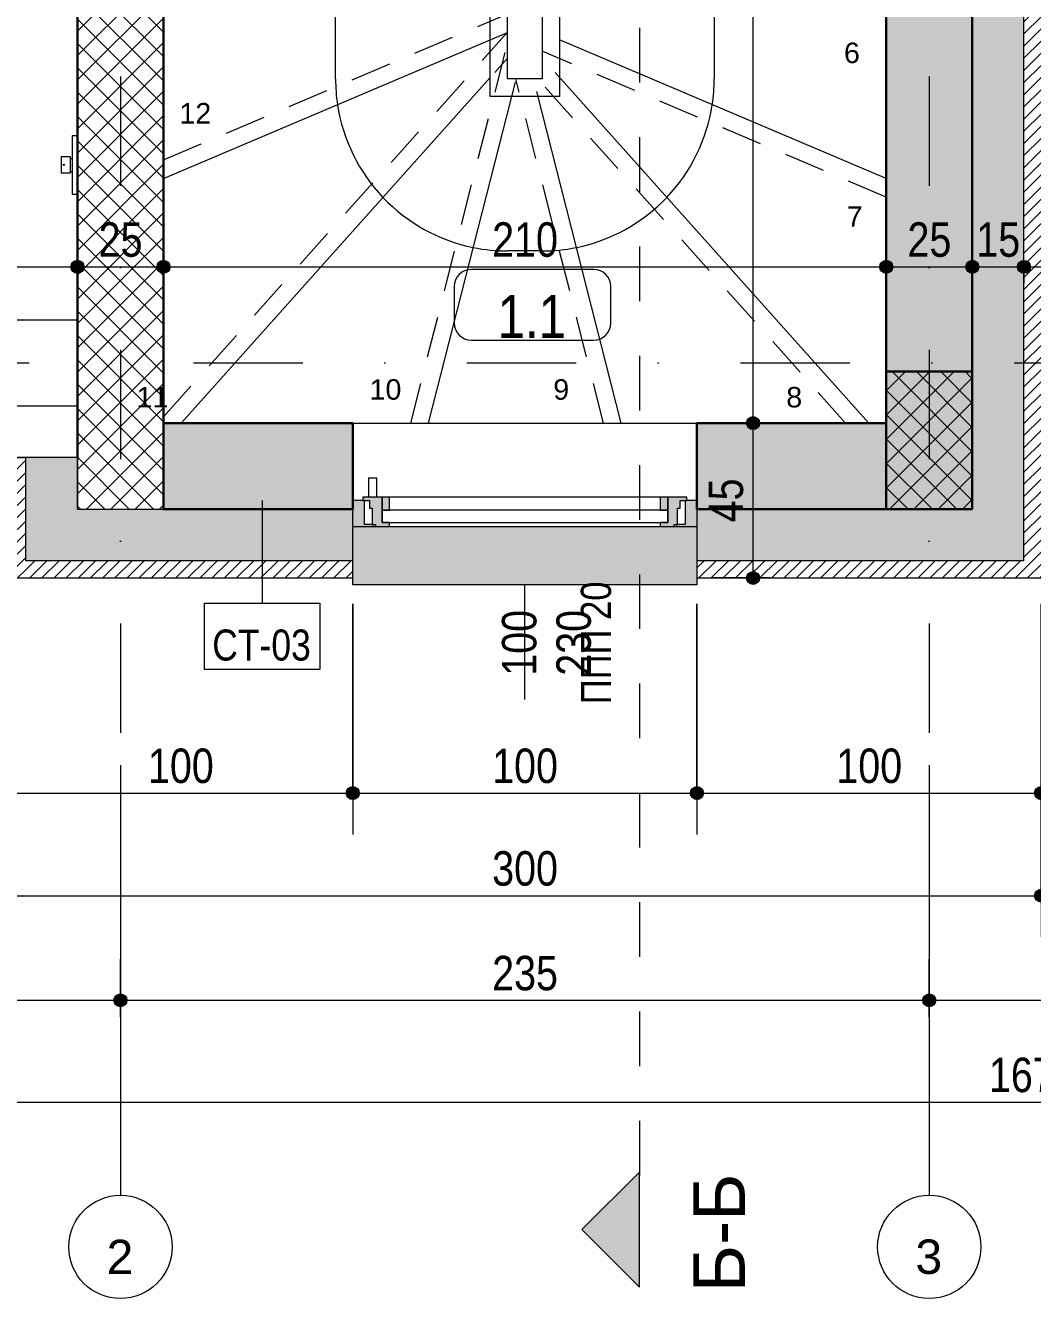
# Model space of a CAD drawing. Header units: centimetres. Extents: x -78 to 2009, y -1466 to 320.
# Drawn here: x 669 to 961.6, y -1465.9 to -1096.1 of the extents above; entities that cross this region are included whole.
import ezdxf

# ---------------------------------------------------------------- set-up
doc = ezdxf.new("R2010")
doc.units = ezdxf.units.CM
for name, pattern in [('Dash', [31.75, 15.875, -15.875]), ('Dash dot', [79.375, 31.75, -23.8125, 0, -23.8125]), ('Overhead', [19.84375, 11.90625, -7.9375])]:
    doc.linetypes.add(name, pattern=pattern)
for name, color, linetype, lineweight in [('A-ANNO-DIMS', 7, 'Continuous', 9), ('A-ANNO-DIMS-50', 7, 'Continuous', 9), ('A-AREA-IDEN', 7, 'Continuous', 9), ('A-DETL-MBND', 7, 'Continuous', 9), ('A-FLOR', 7, 'Continuous', 9), ('A-FLOR-HRAL', 7, 'Continuous', 9), ('A-FLOR-OVHD', 7, 'Overhead', 9), ('A-GLAZ', 7, 'Continuous', 5), ('A-GLAZ-IDEN', 7, 'Continuous', 9), ('A-WALL', 7, 'Continuous', 9), ('A-WALL-FNSH', 7, 'Continuous', 9), ('A-WALL-IDEN', 7, 'Continuous', 9), ('A-WALL-PATT', 7, 'Continuous', 9), ('G-ANNO-SYMB', 7, 'Continuous', 9), ('P-SANR-FIXT', 7, 'Continuous', 9), ('S-COLS', 7, 'Continuous', 9), ('S-GRID', 7, 'Continuous', 9), ('S-GRID-IDEN', 7, 'Continuous', 9), ('S-STRS', 7, 'Continuous', 9), ('S-STRS-ANNO', 7, 'Continuous', 9)]:
    doc.layers.add(name, color=color, linetype=linetype, lineweight=lineweight)
doc.styles.add('Arial', font='arial.ttf', dxfattribs={"height": 5.953125})
doc.styles.add('Arial Narrow', font='ARIALN.TTF', dxfattribs={"height": 12.5})
doc.styles.add('Arial Narrow_1', font='ARIALN.TTF', dxfattribs={"height": 10})
doc.styles.add('Arial Narrow_2', font='ARIALN.TTF', dxfattribs={"height": 8.75})
doc.styles.add('Arial Narrow_3', font='ARIALN.TTF', dxfattribs={"height": 10})
doc.styles.add('Arial Narrow_5', font='ARIALN.TTF', dxfattribs={"height": 9})
doc.styles.add('Arial_1', font='arial.ttf', dxfattribs={"height": 10})
doc.styles.add('Arial_2', font='arial.ttf', dxfattribs={"height": 15})
doc.dimstyles.new('TEC_DIM', dxfattribs={"dimscale": 30.48, "dimtxt": 10.23431, "dimasz": 0.492126, "dimexe": 0.393701, "dimexo": 0.246063, "dimgap": 0, "dimtad": 1, "dimdec": 0, "dimzin": 0, "dimdsep": 46, "dimtxsty": 'Arial Narrow_3', "dimblk1": 'DOTSMALL', "dimblk2": 'DOTSMALL', "dimsah": 1, "dimcen": 0.09, "dimazin": 0, "dimtfac": 1, "dimtdec": 4, "dimtix": 1, "dimtmove": 0, "dimatfit": 3, "dimfxl": 0, "dimtvp": 1, "dimtolj": 1, "dimtzin": 0, "dimarcsym": 0})
pattern_1 = [(45, (0, 0), (-1.767767, 1.767767), [])]
pattern_2 = [(45, (0, 0), (-3.535534, 3.535534), []), (135, (0, 0), (-3.535534, -3.535534), [])]

# ---------------------------------------------------------------- blocks, each defined once
blk = doc.blocks.new('SINGLE - OK - 100x220-2452613-НИВО 1')
at = {"layer": 'A-GLAZ', "true_color": 0xc0c0c0}
h = blk.add_hatch(color=9, dxfattribs=at)
h.paths.add_polyline_path([(-44.1, 7.5), (-50, 7.5), (-50, 0), (-46.6, 0), (-46.6, 6.95), (-44.1, 6.95)])
h.paths.add_polyline_path([(50, 7.5), (44.1, 7.5), (44.1, 6.95), (46.6, 6.95), (46.6, 0), (50, 0), (50, 2.5)])
h = blk.add_hatch(color=9, dxfattribs=at)
h.paths.add_polyline_path([(-43.4, 7.5), (-43.4, 6.95), (-44.38, 6.95), (-44.38, 2.18), (-45.1, 2.18), (-45.1, 0), (-47.1, 0), (-47.1, -1), (-41.5, -1), (-41.5, 6.4), (-39.3, 6.4), (-39.3, 7.5)])
h.paths.add_polyline_path([(39.3, 7.5), (39.3, 6.4), (41.5, 6.4), (41.5, -1), (47.1, -1), (47.1, 0), (45.1, 0), (45.1, 2.18), (44.38, 2.18), (44.38, 6.95), (43.4, 6.95), (43.4, 7.5)])
h = blk.add_hatch(color=9, dxfattribs=at)
h.paths.add_polyline_path([(-41.5, 2.8), (-41.5, -1), (-39.3, -1), (-39.3, 2.8)])
h.paths.add_polyline_path([(39.3, 2.8), (39.3, -1), (41.5, -1), (41.5, 2.8)])
at = {"layer": 'A-GLAZ'}
for p, q in [((-44.1, 7.5), (-50, 7.5)), ((-43.4, 7.5), (-44.1, 7.5)), ((-44.1, 6.95), (-44.1, 7.5)), ((-39.3, 7.5), (-43.4, 7.5)), ((-43.4, 7.5), (-43.4, 6.95)), ((39.3, 7.5), (-39.3, 7.5)), ((-39.3, 6.4), (-39.3, 7.5)), ((43.4, 7.5), (39.3, 7.5)), ((39.3, 7.5), (39.3, 6.4)), ((43.4, 6.95), (43.4, 7.5)), ((44.1, 7.5), (43.4, 7.5)), ((50, 7.5), (44.1, 7.5)), ((44.1, 7.5), (44.1, 6.95)), ((-46.6, 0), (-46.6, 6.95)), ((-46.6, 6.95), (-44.1, 6.95)), ((-43.4, 6.95), (-44.38, 6.95)), ((-44.38, 6.95), (-44.38, 2.18)), ((41.5, 6.4), (-41.5, 6.4)), ((-41.5, 6.4), (-41.5, 2.8)), ((-41.5, -1), (-41.5, 6.4)), ((-41.5, 6.4), (-39.3, 6.4)), ((39.3, 6.4), (41.5, 6.4)), ((41.5, 2.8), (41.5, 6.4)), ((41.5, 6.4), (41.5, -1)), ((44.38, 6.95), (43.4, 6.95)), ((44.1, 6.95), (46.6, 6.95)), ((44.38, 2.18), (44.38, 6.95)), ((46.6, 6.95), (46.6, 0)), ((-50, 0), (-46.6, 0)), ((-45.1, 0), (-47.1, 0)), ((-47.1, 0), (-47.1, -1)), ((-44.38, 2.18), (-45.1, 2.18)), ((-45.1, 2.18), (-45.1, 0)), ((-41.5, 2.8), (41.5, 2.8)), ((-39.3, 2.8), (-41.5, 2.8)), ((-41.5, 2.8), (-41.5, -1)), ((-39.3, -1), (-39.3, 2.8)), ((39.3, 2.8), (39.3, -1)), ((41.5, 2.8), (39.3, 2.8)), ((41.5, -1), (41.5, 2.8)), ((45.1, 2.18), (44.38, 2.18)), ((45.1, 0), (45.1, 2.18)), ((47.1, 0), (45.1, 0)), ((46.6, 0), (50, 0)), ((47.1, -1), (47.1, 0)), ((-47.1, -1), (-41.5, -1)), ((-41.5, -1), (-39.3, -1)), ((-39.3, -1), (39.3, -1)), ((39.3, -1), (41.5, -1)), ((41.5, -1), (43.05, -1)), ((43.05, -1), (43.05, -5.35)), ((43.05, -1), (45.45, -1)), ((45.45, -5.35), (45.45, -1)), ((45.45, -1), (47.1, -1)), ((43.05, -5.35), (43.05, -6.6)), ((45.45, -6.6), (43.05, -6.6)), ((45.45, -6.6), (45.45, -5.35))]:
    blk.add_line(p, q, dxfattribs=at)
blk = doc.blocks.new('Railing - Railing-2455743-НИВО 1')
at = {"layer": 'A-FLOR-HRAL'}
for p, q in [((804.06, -939.1), (809.14, -939.1)), ((804.06, -1109.74), (804.06, -939.1)), ((809.14, -1109.74), (809.14, -939.1)), ((819.14, -939.1), (819.14, -1109.74)), ((824.22, -939.1), (824.22, -1109.74)), ((804.06, -1116.67), (804.06, -1109.74)), ((809.14, -1111.59), (809.14, -1109.74)), ((819.14, -1111.59), (809.14, -1111.59)), ((819.14, -1109.74), (819.14, -1111.59)), ((824.22, -1109.74), (824.22, -1116.67)), ((807.53, -1116.67), (804.06, -1116.67)), ((820.76, -1116.67), (807.53, -1116.67)), ((824.22, -1116.67), (820.76, -1116.67))]:
    blk.add_line(p, q, dxfattribs=at)
blk = doc.blocks.new('TEC - ДУШ КАБИНА - ДУШ 107x90 пита-2380437-НИВО 1')
at = {"layer": 'A-DETL-MBND'}
for p, q in [((107, -45), (107, 45)), ((0, -45), (107, -45))]:
    blk.add_line(p, q, dxfattribs=at)
at = {"layer": 'P-SANR-FIXT'}
for p, q in [((20, 45), (0, 45)), ((20, 45), (0, 45)), ((23.87, 11.5), (23.87, -13.5)), ((48.87, 11.5), (23.87, 11.5)), ((48.87, -13.5), (48.87, 11.5)), ((1.5, 8.5), (0, 8.5)), ((1.5, -8.5), (1.5, 8.5)), ((2.05, 1.9), (1.5, 1.9)), ((2.05, 2.31), (2.05, -2.31)), ((4.76, 2.31), (2.05, 2.31)), ((4.76, -2.31), (4.76, 2.31)), ((2.05, -1.9), (1.5, -1.9)), ((2.05, -2.31), (4.76, -2.31)), ((0, -8.5), (1.5, -8.5)), ((23.87, -13.5), (48.87, -13.5))]:
    blk.add_line(p, q, dxfattribs=at)
for centre, radius in [((28.7, 11.19), 0.22), ((35.26, 11.19), 0.22), ((39.95, 11.19), 0.22), ((44.34, 11.19), 0.22), ((24.17, 9.2), 0.22), ((25.77, 10.52), 0.22), ((26.93, 8.93), 0.22), ((28.03, 9.59), 0.22), ((28.26, 7.6), 0.22), ((29.85, 7.6), 0.22), ((30.85, 9.59), 0.22), ((33.39, 10.19), 0.22), ((34.49, 8.21), 0.22), ((35.43, 9.2), 0.22), ((37.03, 10.52), 0.22), ((38.19, 8.93), 0.22), ((39.29, 9.59), 0.22), ((39.51, 7.6), 0.22), ((41.11, 7.6), 0.22), ((42.1, 9.59), 0.22), ((42.47, 10.19), 0.22), ((43.57, 8.21), 0.22), ((44.51, 9.2), 0.22), ((46.11, 10.52), 0.22), ((47.26, 8.93), 0.22), ((48.37, 9.59), 0.22), ((48.59, 7.6), 0.22), ((24.23, 6.5), 0.22), ((24.62, 4.02), 0.22), ((27.04, 6.94), 0.22), ((29.96, 5.84), 0.22), ((31.12, 6.12), 0.22), ((32.89, 5.29), 0.22), ((33, 4.52), 0.22), ((34.33, 6.39), 0.22), ((34.93, 5.07), 0.22), ((35.48, 6.5), 0.22), ((35.87, 4.02), 0.22), ((38.3, 6.94), 0.22), ((41.22, 5.84), 0.22), ((42.08, 4.52), 0.22), ((42.38, 6.12), 0.22), ((43.4, 6.39), 0.22), ((44.01, 5.07), 0.22), ((44.14, 5.29), 0.22), ((44.56, 6.5), 0.22), ((44.95, 4.02), 0.22), ((47.37, 6.94), 0.22), ((53.5, -0.5), 4.5), ((3.95, 0), 0.19), ((24.56, 2.59), 0.22), ((24.56, 0.93), 0.22), ((26.16, 2.59), 0.22), ((27.76, 1.16), 0.22), ((27.98, 2.53), 0.22), ((29.52, 0.77), 0.22), ((30.13, 3.41), 0.22), ((30.85, 2.04), 0.22), ((31.84, 3.47), 0.22), ((31.84, 0.38), 0.22), ((32.84, 1.21), 0.22), ((33.28, 0.05), 0.22), ((35.04, 3.41), 0.22), ((35.81, 2.59), 0.22), ((35.81, 0.93), 0.22), ((37.41, 2.59), 0.22), ((39.01, 1.16), 0.22), ((39.23, 2.53), 0.22), ((40.78, 0.77), 0.22), ((41.38, 3.41), 0.22), ((41.92, 1.21), 0.22), ((42.1, 2.04), 0.22), ((42.36, 0.05), 0.22), ((43.09, 3.47), 0.22), ((43.09, 0.38), 0.22), ((44.12, 3.41), 0.22), ((44.89, 2.59), 0.22), ((44.89, 0.93), 0.22), ((46.49, 2.59), 0.22), ((48.09, 1.16), 0.22), ((48.31, 2.53), 0.22), ((24.01, -0.35), 0.22), ((24.17, -2.33), 0.22), ((25.11, -0.39), 0.22), ((25.77, -1.01), 0.22), ((26.93, -2.61), 0.22), ((27.76, -1.49), 0.22), ((28.03, -1.94), 0.22), ((28.7, -0.35), 0.22), ((29.14, -1.49), 0.22), ((30.35, -1.49), 0.22), ((30.85, -1.95), 0.22), ((32.39, -1.49), 0.22), ((33.39, -1.34), 0.22), ((34.49, -3.32), 0.22), ((35.26, -0.35), 0.22), ((35.43, -2.33), 0.22), ((36.37, -0.39), 0.22), ((37.03, -1.01), 0.22), ((38.19, -2.61), 0.22), ((39.01, -1.49), 0.22), ((39.29, -1.94), 0.22), ((39.95, -0.35), 0.22), ((40.39, -1.49), 0.22), ((41.6, -1.49), 0.22), ((42.1, -1.95), 0.22), ((42.47, -1.34), 0.22), ((43.57, -3.32), 0.22), ((43.65, -1.49), 0.22), ((44.34, -0.35), 0.22), ((44.51, -2.33), 0.22), ((45.44, -0.39), 0.22), ((46.11, -1.01), 0.22), ((47.26, -2.61), 0.22), ((48.09, -1.49), 0.22), ((48.37, -1.94), 0.22), ((24.23, -5.03), 0.22), ((24.62, -7.51), 0.22), ((27.04, -4.59), 0.22), ((28.26, -3.93), 0.22), ((29.85, -3.93), 0.22), ((29.96, -5.69), 0.22), ((31.12, -5.42), 0.22), ((32.89, -6.24), 0.22), ((33, -7.01), 0.22), ((34.33, -5.14), 0.22), ((34.93, -6.46), 0.22), ((35.48, -5.03), 0.22), ((35.87, -7.51), 0.22), ((38.3, -4.59), 0.22), ((39.51, -3.93), 0.22), ((41.11, -3.93), 0.22), ((41.22, -5.69), 0.22), ((42.08, -7.01), 0.22), ((42.38, -5.42), 0.22), ((43.4, -5.14), 0.22), ((44.01, -6.46), 0.22), ((44.14, -6.24), 0.22), ((44.56, -5.03), 0.22), ((44.95, -7.51), 0.22), ((47.37, -4.59), 0.22), ((48.59, -3.93), 0.22), ((24.56, -8.94), 0.22), ((24.56, -10.6), 0.22), ((26.16, -8.94), 0.22), ((27.76, -10.38), 0.22), ((27.98, -9), 0.22), ((29.52, -10.76), 0.22), ((30.13, -8.12), 0.22), ((30.85, -9.5), 0.22), ((31.84, -8.06), 0.22), ((31.84, -11.15), 0.22), ((32.84, -10.32), 0.22), ((35.04, -8.12), 0.22), ((35.81, -8.94), 0.22), ((35.81, -10.6), 0.22), ((37.41, -8.94), 0.22), ((39.01, -10.38), 0.22), ((39.23, -9), 0.22), ((40.78, -10.76), 0.22), ((41.38, -8.12), 0.22), ((41.92, -10.32), 0.22), ((42.1, -9.5), 0.22), ((43.09, -8.06), 0.22), ((43.09, -11.15), 0.22), ((44.12, -8.12), 0.22), ((44.89, -8.94), 0.22), ((44.89, -10.6), 0.22), ((46.49, -8.94), 0.22), ((48.09, -10.38), 0.22), ((48.31, -9), 0.22), ((25.11, -11.92), 0.22), ((27.76, -13.02), 0.22), ((29.14, -13.02), 0.22), ((30.35, -13.02), 0.22), ((32.39, -13.02), 0.22), ((33.28, -11.48), 0.22), ((36.37, -11.92), 0.22), ((39.01, -13.02), 0.22), ((40.39, -13.02), 0.22), ((41.6, -13.02), 0.22), ((42.36, -11.48), 0.22), ((43.65, -13.02), 0.22), ((45.44, -11.92), 0.22), ((48.09, -13.02), 0.22)]:
    blk.add_circle(centre, radius, dxfattribs=at)
for centre, start, end in [((24.01, 11.19), 229.8884, 130.1116), ((49.03, 11.19), 137.3417, 222.6583), ((23.68, 5.07), 329.3889, 30.6111), ((23.79, 3.41), 290.8766, 69.1234), ((49.03, -0.35), 137.3417, 222.6583), ((23.68, -6.46), 329.3889, 30.6111), ((23.79, -8.12), 290.8766, 69.1234)]:
    blk.add_arc(centre, 0.22, start, end, dxfattribs=at)
blk = doc.blocks.new('Grid - TEC_GRID_CIRCLE-145857-НИВО 1')
at = {"layer": 'S-GRID-IDEN'}
blk.add_circle((0, 0), 0.3, dxfattribs=at)
blk = doc.blocks.new('TEC_ROOM_TAG - TEC_ROOM_TAG-32046-НИВО 1')
at = {"layer": 'A-AREA-IDEN'}
for p, q in [((0.3718, 0.1968), (-0.3391, 0.1968)), ((-0.4391, 0.0968), (-0.4391, -0.1143)), ((0.4718, -0.1143), (0.4718, 0.0968)), ((-0.3391, -0.2143), (0.3718, -0.2143))]:
    blk.add_line(p, q, dxfattribs=at)
for centre, start, end in [((-0.3391, 0.0968), 90, 180), ((0.3718, 0.0968), 360, 90), ((-0.3391, -0.1143), 180, 270), ((0.3718, -0.1143), 270, 360)]:
    blk.add_arc(centre, 0.1, start, end, dxfattribs=at)
blk = doc.blocks.new('Section - TEC_SECTION-13048-НИВО 1')
at = {"layer": 'G-ANNO-SYMB'}
blk.add_hatch(color=256, dxfattribs=at).paths.add_polyline_path([(0, 0.334), (0.334, 0), (-0.334, 0)])
for p, q in [((0, 0.334), (-0.334, 0)), ((0.334, 0), (0, 0.334)), ((-0.334, 0), (0.334, 0))]:
    blk.add_line(p, q, dxfattribs=at)
blk = doc.blocks.new('TEC_WINDOW_TAG - TEC_WINDOW_TAG-140038-НИВО 1')
at = {"layer": 'A-GLAZ-IDEN'}
blk.add_line((0, -0.3346), (0, 0.3346), dxfattribs=at)
blk = doc.blocks.new('DIMBLOCK47-НИВО 1')
at = {"layer": 'A-ANNO-DIMS-50', "transparency": 16777216}
h = blk.add_hatch(color=256, dxfattribs=at)
edge = h.paths.add_edge_path()
edge.add_arc((236.64, -1379.28), 1.88, 0, 360)
h = blk.add_hatch(color=256, dxfattribs=at)
edge = h.paths.add_edge_path()
edge.add_arc((696.64, -1379.28), 1.88, 0, 360)
for p, q in [((236.64, -1384.13), (236.64, -1367.28)), ((696.64, -1384.13), (696.64, -1367.28)), ((236.64, -1379.28), (696.64, -1379.28)), ((236.64, -1379.28), (236.64, -1384.13)), ((696.64, -1379.28), (696.64, -1384.13))]:
    blk.add_line(p, q, dxfattribs=at)
for centre in [(236.64, -1379.28), (696.64, -1379.28)]:
    blk.add_circle(centre, 1.88, dxfattribs=at)
at = {"layer": 'A-ANNO-DIMS-50', "color": 0, "transparency": 16777216, "insert": (457.14, -1366.36), "char_height": 10, "width": 22.8079, "attachment_point": 1, "line_spacing_factor": 0.974696, "style": 'Arial Narrow_3'}
blk.add_mtext('460', dxfattribs=at)
blk = doc.blocks.new('_DotSmall')
at = {"color": 0, "linetype": 'ByBlock', "const_width": 0.5}
blk.add_lwpolyline([(-0.0625, 0, 1), (0.0625, 0, 1)], format="xyb", close=True, dxfattribs=at)
blk = doc.blocks.new('DIMBLOCK48-НИВО 1')
at = {"layer": 'A-ANNO-DIMS-50', "transparency": 16777216}
h = blk.add_hatch(color=256, dxfattribs=at)
edge = h.paths.add_edge_path()
edge.add_arc((696.64, -1379.28), 1.88, 0, 360)
h = blk.add_hatch(color=256, dxfattribs=at)
edge = h.paths.add_edge_path()
edge.add_arc((931.64, -1379.28), 1.88, 0, 360)
for p, q in [((696.64, -1384.13), (696.64, -1367.28)), ((931.64, -1384.13), (931.64, -1367.28)), ((696.64, -1379.28), (931.64, -1379.28)), ((696.64, -1379.28), (696.64, -1384.13)), ((931.64, -1379.28), (931.64, -1384.13))]:
    blk.add_line(p, q, dxfattribs=at)
for centre in [(696.64, -1379.28), (931.64, -1379.28)]:
    blk.add_circle(centre, 1.88, dxfattribs=at)
at = {"layer": 'A-ANNO-DIMS-50', "color": 0, "transparency": 16777216, "insert": (804.64, -1366.36), "char_height": 10, "width": 22.8079, "attachment_point": 1, "line_spacing_factor": 0.974696, "style": 'Arial Narrow_3'}
blk.add_mtext('235', dxfattribs=at)
blk = doc.blocks.new('DIMBLOCK49-НИВО 1')
at = {"layer": 'A-ANNO-DIMS-50', "transparency": 16777216}
h = blk.add_hatch(color=256, dxfattribs=at)
edge = h.paths.add_edge_path()
edge.add_arc((931.64, -1379.28), 1.88, 0, 360)
h = blk.add_hatch(color=256, dxfattribs=at)
edge = h.paths.add_edge_path()
edge.add_arc((1351.64, -1379.28), 1.88, 0, 360)
for p, q in [((931.64, -1384.13), (931.64, -1367.28)), ((1351.64, -1384.13), (1351.64, -1367.28)), ((931.64, -1379.28), (1351.64, -1379.28)), ((931.64, -1379.28), (931.64, -1384.13)), ((1351.64, -1379.28), (1351.64, -1384.13))]:
    blk.add_line(p, q, dxfattribs=at)
for centre in [(931.64, -1379.28), (1351.64, -1379.28)]:
    blk.add_circle(centre, 1.88, dxfattribs=at)
at = {"layer": 'A-ANNO-DIMS-50', "color": 0, "transparency": 16777216, "insert": (1132.14, -1366.36), "char_height": 10, "width": 22.8079, "attachment_point": 1, "line_spacing_factor": 0.974696, "style": 'Arial Narrow_3'}
blk.add_mtext('420', dxfattribs=at)
blk = doc.blocks.new('DIMBLOCK52-НИВО 1')
at = {"layer": 'A-ANNO-DIMS-50', "transparency": 16777216}
h = blk.add_hatch(color=256, dxfattribs=at)
edge = h.paths.add_edge_path()
edge.add_arc((124.14, -1408.87), 1.88, 0, 360)
h = blk.add_hatch(color=256, dxfattribs=at)
edge = h.paths.add_edge_path()
edge.add_arc((1799.14, -1408.87), 1.88, 0, 360)
for p, q in [((1799.14, -821.59), (1799.14, -1420.87)), ((1799.14, -1408.87), (1799.14, -821.59)), ((124.14, -954.09), (124.14, -1420.87)), ((124.14, -1408.87), (124.14, -954.09)), ((124.14, -1408.87), (1799.14, -1408.87))]:
    blk.add_line(p, q, dxfattribs=at)
for centre in [(124.14, -1408.87), (1799.14, -1408.87)]:
    blk.add_circle(centre, 1.88, dxfattribs=at)
at = {"layer": 'A-ANNO-DIMS-50', "color": 0, "transparency": 16777216, "insert": (948.97, -1395.94), "char_height": 10, "width": 30.4105, "attachment_point": 1, "line_spacing_factor": 0.974696, "style": 'Arial Narrow_3'}
blk.add_mtext('1675', dxfattribs=at)
blk = doc.blocks.new('DIMBLOCK56-НИВО 1')
at = {"layer": 'A-ANNO-DIMS-50', "transparency": 16777216}
h = blk.add_hatch(color=256, dxfattribs=at)
edge = h.paths.add_edge_path()
edge.add_arc((664.14, -1348.88), 1.88, 0, 360)
h = blk.add_hatch(color=256, dxfattribs=at)
edge = h.paths.add_edge_path()
edge.add_arc((964.14, -1348.88), 1.88, 0, 360)
for p, q in [((664.14, -1264.09), (664.14, -1360.88)), ((664.14, -1348.88), (664.14, -1264.09)), ((964.14, -1264.09), (964.14, -1360.88)), ((964.14, -1348.88), (964.14, -1264.09)), ((664.14, -1348.88), (964.14, -1348.88))]:
    blk.add_line(p, q, dxfattribs=at)
for centre in [(664.14, -1348.88), (964.14, -1348.88)]:
    blk.add_circle(centre, 1.88, dxfattribs=at)
at = {"layer": 'A-ANNO-DIMS-50', "color": 0, "transparency": 16777216, "insert": (804.64, -1335.96), "char_height": 10, "width": 22.8079, "attachment_point": 1, "line_spacing_factor": 0.974696, "style": 'Arial Narrow_3'}
blk.add_mtext('300', dxfattribs=at)
blk = doc.blocks.new('DIMBLOCK66-НИВО 1')
at = {"layer": 'A-ANNO-DIMS-50', "transparency": 16777216}
h = blk.add_hatch(color=256, dxfattribs=at)
edge = h.paths.add_edge_path()
edge.add_arc((664.14, -1319.07), 1.88, 0, 360)
h = blk.add_hatch(color=256, dxfattribs=at)
edge = h.paths.add_edge_path()
edge.add_arc((764.14, -1319.07), 1.88, 0, 360)
for p, q in [((664.14, -1264.09), (664.14, -1331.07)), ((664.14, -1319.07), (664.14, -1264.09)), ((764.14, -1264.09), (764.14, -1331.07)), ((764.14, -1319.07), (764.14, -1264.09)), ((664.14, -1319.07), (764.14, -1319.07))]:
    blk.add_line(p, q, dxfattribs=at)
for centre in [(664.14, -1319.07), (764.14, -1319.07)]:
    blk.add_circle(centre, 1.88, dxfattribs=at)
at = {"layer": 'A-ANNO-DIMS-50', "color": 0, "transparency": 16777216, "insert": (704.64, -1306.15), "char_height": 10, "width": 22.8079, "attachment_point": 1, "line_spacing_factor": 0.974696, "style": 'Arial Narrow_3'}
blk.add_mtext('100', dxfattribs=at)
blk = doc.blocks.new('DIMBLOCK67-НИВО 1')
at = {"layer": 'A-ANNO-DIMS-50', "transparency": 16777216}
h = blk.add_hatch(color=256, dxfattribs=at)
edge = h.paths.add_edge_path()
edge.add_arc((764.14, -1319.07), 1.88, 0, 360)
h = blk.add_hatch(color=256, dxfattribs=at)
edge = h.paths.add_edge_path()
edge.add_arc((864.14, -1319.07), 1.88, 0, 360)
for p, q in [((764.14, -1264.09), (764.14, -1331.07)), ((764.14, -1319.07), (764.14, -1264.09)), ((864.14, -1264.09), (864.14, -1331.07)), ((864.14, -1319.07), (864.14, -1264.09)), ((764.14, -1319.07), (864.14, -1319.07))]:
    blk.add_line(p, q, dxfattribs=at)
for centre in [(764.14, -1319.07), (864.14, -1319.07)]:
    blk.add_circle(centre, 1.88, dxfattribs=at)
at = {"layer": 'A-ANNO-DIMS-50', "color": 0, "transparency": 16777216, "insert": (804.64, -1306.15), "char_height": 10, "width": 22.8079, "attachment_point": 1, "line_spacing_factor": 0.974696, "style": 'Arial Narrow_3'}
blk.add_mtext('100', dxfattribs=at)
blk = doc.blocks.new('DIMBLOCK68-НИВО 1')
at = {"layer": 'A-ANNO-DIMS-50', "transparency": 16777216}
h = blk.add_hatch(color=256, dxfattribs=at)
edge = h.paths.add_edge_path()
edge.add_arc((864.14, -1319.07), 1.88, 0, 360)
h = blk.add_hatch(color=256, dxfattribs=at)
edge = h.paths.add_edge_path()
edge.add_arc((964.14, -1319.07), 1.88, 0, 360)
for p, q in [((864.14, -1264.09), (864.14, -1331.07)), ((864.14, -1319.07), (864.14, -1264.09)), ((964.14, -1264.09), (964.14, -1331.07)), ((964.14, -1319.07), (964.14, -1264.09)), ((864.14, -1319.07), (964.14, -1319.07))]:
    blk.add_line(p, q, dxfattribs=at)
for centre in [(864.14, -1319.07), (964.14, -1319.07)]:
    blk.add_circle(centre, 1.88, dxfattribs=at)
at = {"layer": 'A-ANNO-DIMS-50', "color": 0, "transparency": 16777216, "insert": (904.64, -1306.15), "char_height": 10, "width": 22.8079, "attachment_point": 1, "line_spacing_factor": 0.974696, "style": 'Arial Narrow_3'}
blk.add_mtext('100', dxfattribs=at)
blk = doc.blocks.new('DIMBLOCK178-НИВО 1')
at = {"layer": 'A-ANNO-DIMS-50', "transparency": 16777216}
h = blk.add_hatch(color=256, dxfattribs=at)
edge = h.paths.add_edge_path()
edge.add_arc((880.45, -1211.59), 1.88, 0, 360)
h = blk.add_hatch(color=256, dxfattribs=at)
edge = h.paths.add_edge_path()
edge.add_arc((880.45, -1256.59), 1.88, 0, 360)
for p, q in [((885.3, -1211.59), (868.45, -1211.59)), ((880.45, -1256.59), (880.45, -1211.59)), ((880.45, -1211.59), (885.3, -1211.59)), ((885.3, -1256.59), (868.45, -1256.59)), ((880.45, -1256.59), (885.3, -1256.59))]:
    blk.add_line(p, q, dxfattribs=at)
for centre in [(880.45, -1211.59), (880.45, -1256.59)]:
    blk.add_circle(centre, 1.88, dxfattribs=at)
at = {"layer": 'A-ANNO-DIMS-50', "color": 0, "transparency": 16777216, "insert": (867.53, -1240.42), "char_height": 10, "width": 15.2053, "attachment_point": 1, "rotation": 90, "line_spacing_factor": 0.974696, "style": 'Arial Narrow_3'}
blk.add_mtext('45', dxfattribs=at)
blk = doc.blocks.new('DIMBLOCK179-НИВО 1')
at = {"layer": 'A-ANNO-DIMS-50', "transparency": 16777216}
h = blk.add_hatch(color=256, dxfattribs=at)
edge = h.paths.add_edge_path()
edge.add_arc((880.45, -939.1), 1.88, 0, 360)
h = blk.add_hatch(color=256, dxfattribs=at)
edge = h.paths.add_edge_path()
edge.add_arc((880.45, -1211.59), 1.88, 0, 360)
for p, q in [((885.3, -939.1), (868.45, -939.1)), ((880.45, -1211.59), (880.45, -939.1)), ((880.45, -939.1), (885.3, -939.1)), ((885.3, -1211.59), (868.45, -1211.59)), ((880.45, -1211.59), (885.3, -1211.59))]:
    blk.add_line(p, q, dxfattribs=at)
for centre in [(880.45, -939.1), (880.45, -1211.59)]:
    blk.add_circle(centre, 1.88, dxfattribs=at)
at = {"layer": 'A-ANNO-DIMS-50', "color": 0, "transparency": 16777216, "insert": (867.53, -1084.85), "char_height": 10, "width": 22.8079, "attachment_point": 1, "rotation": 90, "line_spacing_factor": 0.974696, "style": 'Arial Narrow_3'}
blk.add_mtext('272', dxfattribs=at)
blk = doc.blocks.new('DIMBLOCK186-НИВО 1')
at = {"layer": 'A-ANNO-DIMS-50', "transparency": 16777216}
h = blk.add_hatch(color=256, dxfattribs=at)
edge = h.paths.add_edge_path()
edge.add_arc((664.09, -1221.59), 1.88, 0, 360)
h = blk.add_hatch(color=256, dxfattribs=at)
edge = h.paths.add_edge_path()
edge.add_arc((664.09, -1256.59), 1.88, 0, 360)
for p, q in [((668.93, -1221.59), (652.09, -1221.59)), ((664.09, -1256.59), (664.09, -1221.59)), ((664.09, -1221.59), (668.93, -1221.59)), ((656.64, -1256.59), (676.09, -1256.59)), ((664.09, -1256.59), (656.64, -1256.59))]:
    blk.add_line(p, q, dxfattribs=at)
for centre in [(664.09, -1221.59), (664.09, -1256.59)]:
    blk.add_circle(centre, 1.88, dxfattribs=at)
at = {"layer": 'A-ANNO-DIMS-50', "color": 0, "transparency": 16777216, "insert": (651.16, -1245.42), "char_height": 10, "width": 15.2053, "attachment_point": 1, "rotation": 90, "line_spacing_factor": 0.974696, "style": 'Arial Narrow_3'}
blk.add_mtext('35', dxfattribs=at)
blk = doc.blocks.new('DIMBLOCK205-НИВО 1')
at = {"layer": 'A-ANNO-DIMS-50', "transparency": 16777216}
h = blk.add_hatch(color=256, dxfattribs=at)
edge = h.paths.add_edge_path()
edge.add_arc((577.14, -1166.19), 1.88, 0, 360)
h = blk.add_hatch(color=256, dxfattribs=at)
edge = h.paths.add_edge_path()
edge.add_arc((684.14, -1166.19), 1.88, 0, 360)
for p, q in [((577.14, -1171.03), (577.14, -1154.19)), ((684.14, -1171.03), (684.14, -1154.19)), ((577.14, -1166.19), (684.14, -1166.19)), ((577.14, -1166.19), (577.14, -1171.03)), ((684.14, -1166.19), (684.14, -1171.03))]:
    blk.add_line(p, q, dxfattribs=at)
for centre in [(577.14, -1166.19), (684.14, -1166.19)]:
    blk.add_circle(centre, 1.88, dxfattribs=at)
at = {"layer": 'A-ANNO-DIMS-50', "color": 0, "transparency": 16777216, "insert": (621.14, -1153.26), "char_height": 10, "width": 22.8079, "attachment_point": 1, "line_spacing_factor": 0.974696, "style": 'Arial Narrow_3'}
blk.add_mtext('107', dxfattribs=at)
blk = doc.blocks.new('DIMBLOCK206-НИВО 1')
at = {"layer": 'A-ANNO-DIMS-50', "transparency": 16777216}
h = blk.add_hatch(color=256, dxfattribs=at)
edge = h.paths.add_edge_path()
edge.add_arc((684.14, -1166.19), 1.88, 0, 360)
h = blk.add_hatch(color=256, dxfattribs=at)
edge = h.paths.add_edge_path()
edge.add_arc((709.14, -1166.19), 1.88, 0, 360)
for p, q in [((684.14, -1171.03), (684.14, -1154.19)), ((709.14, -1171.03), (709.14, -1154.19)), ((684.14, -1166.19), (709.14, -1166.19)), ((684.14, -1166.19), (684.14, -1171.03)), ((709.14, -1166.19), (709.14, -1171.03))]:
    blk.add_line(p, q, dxfattribs=at)
for centre in [(684.14, -1166.19), (709.14, -1166.19)]:
    blk.add_circle(centre, 1.88, dxfattribs=at)
at = {"layer": 'A-ANNO-DIMS-50', "color": 0, "transparency": 16777216, "insert": (690.31, -1153.26), "char_height": 10, "width": 15.2053, "attachment_point": 1, "line_spacing_factor": 0.974696, "style": 'Arial Narrow_3'}
blk.add_mtext('25', dxfattribs=at)
blk = doc.blocks.new('DIMBLOCK207-НИВО 1')
at = {"layer": 'A-ANNO-DIMS-50', "transparency": 16777216}
h = blk.add_hatch(color=256, dxfattribs=at)
edge = h.paths.add_edge_path()
edge.add_arc((709.14, -1166.19), 1.88, 0, 360)
h = blk.add_hatch(color=256, dxfattribs=at)
edge = h.paths.add_edge_path()
edge.add_arc((919.14, -1166.19), 1.88, 0, 360)
for p, q in [((709.14, -1171.03), (709.14, -1154.19)), ((919.14, -1171.03), (919.14, -1154.19)), ((709.14, -1166.19), (919.14, -1166.19)), ((709.14, -1166.19), (709.14, -1171.03)), ((919.14, -1166.19), (919.14, -1171.03))]:
    blk.add_line(p, q, dxfattribs=at)
for centre in [(709.14, -1166.19), (919.14, -1166.19)]:
    blk.add_circle(centre, 1.88, dxfattribs=at)
at = {"layer": 'A-ANNO-DIMS-50', "color": 0, "transparency": 16777216, "insert": (804.64, -1153.26), "char_height": 10, "width": 22.8079, "attachment_point": 1, "line_spacing_factor": 0.974696, "style": 'Arial Narrow_3'}
blk.add_mtext('210', dxfattribs=at)
blk = doc.blocks.new('DIMBLOCK208-НИВО 1')
at = {"layer": 'A-ANNO-DIMS-50', "transparency": 16777216}
h = blk.add_hatch(color=256, dxfattribs=at)
edge = h.paths.add_edge_path()
edge.add_arc((919.14, -1166.19), 1.88, 0, 360)
h = blk.add_hatch(color=256, dxfattribs=at)
edge = h.paths.add_edge_path()
edge.add_arc((944.14, -1166.19), 1.88, 0, 360)
for p, q in [((919.14, -1171.03), (919.14, -1154.19)), ((944.14, -1171.03), (944.14, -1154.19)), ((919.14, -1166.19), (944.14, -1166.19)), ((919.14, -1166.19), (919.14, -1171.03)), ((944.14, -1166.19), (944.14, -1171.03))]:
    blk.add_line(p, q, dxfattribs=at)
for centre in [(919.14, -1166.19), (944.14, -1166.19)]:
    blk.add_circle(centre, 1.88, dxfattribs=at)
at = {"layer": 'A-ANNO-DIMS-50', "color": 0, "transparency": 16777216, "insert": (925.31, -1153.26), "char_height": 10, "width": 15.2053, "attachment_point": 1, "line_spacing_factor": 0.974696, "style": 'Arial Narrow_3'}
blk.add_mtext('25', dxfattribs=at)
blk = doc.blocks.new('DIMBLOCK209-НИВО 1')
at = {"layer": 'A-ANNO-DIMS-50', "transparency": 16777216}
h = blk.add_hatch(color=256, dxfattribs=at)
edge = h.paths.add_edge_path()
edge.add_arc((944.14, -1166.19), 1.88, 0, 360)
h = blk.add_hatch(color=256, dxfattribs=at)
edge = h.paths.add_edge_path()
edge.add_arc((959.14, -1166.19), 1.88, 0, 360)
for p, q in [((944.14, -1171.03), (944.14, -1154.19)), ((959.14, -1171.03), (959.14, -1154.19)), ((944.14, -1166.19), (959.14, -1166.19)), ((944.14, -1166.19), (944.14, -1171.03)), ((959.14, -1166.19), (959.14, -1171.03))]:
    blk.add_line(p, q, dxfattribs=at)
for centre in [(944.14, -1166.19), (959.14, -1166.19)]:
    blk.add_circle(centre, 1.88, dxfattribs=at)
at = {"layer": 'A-ANNO-DIMS-50', "color": 0, "transparency": 16777216, "insert": (945.31, -1153.26), "char_height": 10, "width": 15.2053, "attachment_point": 1, "line_spacing_factor": 0.974696, "style": 'Arial Narrow_3'}
blk.add_mtext('15', dxfattribs=at)
blk = doc.blocks.new('DIMBLOCK210-НИВО 1')
at = {"layer": 'A-ANNO-DIMS-50', "transparency": 16777216}
h = blk.add_hatch(color=256, dxfattribs=at)
edge = h.paths.add_edge_path()
edge.add_arc((959.14, -1166.19), 1.88, 0, 360)
h = blk.add_hatch(color=256, dxfattribs=at)
edge = h.paths.add_edge_path()
edge.add_arc((1324.14, -1166.19), 1.88, 0, 360)
for p, q in [((959.14, -1171.03), (959.14, -1154.19)), ((1324.14, -1171.03), (1324.14, -1154.19)), ((959.14, -1166.19), (1324.14, -1166.19)), ((959.14, -1166.19), (959.14, -1171.03)), ((1324.14, -1166.19), (1324.14, -1171.03))]:
    blk.add_line(p, q, dxfattribs=at)
for centre in [(959.14, -1166.19), (1324.14, -1166.19)]:
    blk.add_circle(centre, 1.88, dxfattribs=at)
at = {"layer": 'A-ANNO-DIMS-50', "color": 0, "transparency": 16777216, "insert": (1132.14, -1153.26), "char_height": 10, "width": 22.8079, "attachment_point": 1, "line_spacing_factor": 0.974696, "style": 'Arial Narrow_3'}
blk.add_mtext('365', dxfattribs=at)

msp = doc.modelspace()

# ---------------------------------------------------------------- hatches: boundary and pattern name
at = {"layer": 'A-WALL-PATT', "true_color": 0x808080}
msp.add_hatch(color=8, dxfattribs=at).paths.add_polyline_path([(919.14, -1236.59), (944.14, -1236.59), (944.14, -926.59), (919.14, -926.59), (919.14, -1211.59)])
at = {"layer": 'A-WALL-PATT', "lineweight": 5, "true_color": 0xffff80}
for points in [[(944.14, -1251.59), (959.14, -1251.59), (959.14, -941.59), (944.14, -941.59), (944.14, -1236.59)], [(684.14, -1251.59), (684.14, -1221.59), (669.14, -1221.59), (669.14, -1251.59)]]:
    msp.add_hatch(color=51, dxfattribs=at).paths.add_polyline_path(points)
at = {"layer": 'A-WALL-PATT', "true_color": 0x787878}
h = msp.add_hatch(dxfattribs=at)
h.set_pattern_fill('FP1_1', color=8, style=0, pattern_type=2)
h.set_pattern_definition(pattern_1)
h.paths.add_polyline_path([(959.14, -1256.59), (964.14, -1256.59), (964.14, -941.59), (959.14, -941.59), (959.14, -1251.59)])
at = {"layer": 'A-WALL-PATT', "lineweight": 5, "true_color": 0x808080}
h = msp.add_hatch(color=8, dxfattribs=at)
h.paths.add_polyline_path([(764.14, -1236.59), (764.14, -1211.59), (709.14, -1211.59), (709.14, -1236.59), (738.66, -1236.59)])
h.paths.add_polyline_path([(895.92, -1236.59), (919.14, -1236.59), (919.14, -1211.59), (864.14, -1211.59), (864.14, -1236.59)])
at = {"layer": 'A-WALL-PATT', "true_color": 0x787878}
h = msp.add_hatch(dxfattribs=at)
h.set_pattern_fill('FP1_1', color=8, style=0, pattern_type=2)
h.set_pattern_definition(pattern_1)
h.paths.add_polyline_path([(669.14, -1256.59), (669.14, -1221.59), (664.14, -1221.59), (664.14, -1256.59)])
at = {"layer": 'A-WALL-PATT', "lineweight": 5, "true_color": 0xffff80}
h = msp.add_hatch(color=51, dxfattribs=at)
h.paths.add_polyline_path([(764.14, -1251.59), (764.14, -1236.59), (684.14, -1236.59), (684.14, -1251.59), (738.66, -1251.59)])
h.paths.add_polyline_path([(864.14, -1251.59), (944.14, -1251.59), (944.14, -1236.59), (864.14, -1236.59)])
at = {"layer": 'A-WALL-PATT', "lineweight": 5, "true_color": 0xebebeb}
msp.add_hatch(color=7, dxfattribs=at).paths.add_polyline_path([(843.5, -1258.59), (864.14, -1258.59), (864.14, -1241.59), (764.14, -1241.59), (764.14, -1258.59), (791.08, -1258.59)])
at = {"layer": 'A-WALL-PATT', "true_color": 0x787878}
h = msp.add_hatch(dxfattribs=at)
h.set_pattern_fill('FP1_1', color=8, style=0, pattern_type=2)
h.set_pattern_definition(pattern_1)
h.paths.add_polyline_path([(669.14, -1256.59), (764.14, -1256.59), (764.14, -1251.59), (669.14, -1251.59)])
h.paths.add_polyline_path([(959.14, -1256.59), (959.14, -1251.59), (864.14, -1251.59), (864.14, -1256.59), (948.34, -1256.59)])
at = {"layer": 'S-COLS'}
h = msp.add_hatch(dxfattribs=at)
h.set_pattern_fill('FP1_11', color=256, style=0, pattern_type=2)
h.set_pattern_definition(pattern_2)
h.paths.add_polyline_path([(684.14, -1236.59), (709.14, -1236.59), (709.14, -901.59), (684.14, -901.59), (684.14, -1221.59)])
h = msp.add_hatch(dxfattribs=at)
h.set_pattern_fill('FP1_11', color=256, style=0, pattern_type=2)
h.set_pattern_definition(pattern_2)
h.paths.add_polyline_path([(919.14, -1236.59), (944.14, -1236.59), (944.14, -1196.59), (919.14, -1196.59)])

# ---------------------------------------------------------------- linework, layer by layer
at = {"layer": 'A-FLOR'}
msp.add_line((664.14, -1206.59), (684.14, -1206.59), dxfattribs=at)
at = {"layer": 'A-FLOR-OVHD'}
for p, q in [((709.14, -1135.14), (809.14, -1092.66)), ((709.14, -1209.78), (809.14, -1098.04)), ((780.97, -1211.59), (809.14, -1101.16)), ((919.14, -1146), (819.14, -1103.53)), ((837, -1211.59), (811.48, -1111.59)), ((907.34, -1211.59), (817.85, -1111.59))]:
    msp.add_line(p, q, dxfattribs=at)
at = {"layer": 'A-WALL', "lineweight": 30}
for p, q in [((919.14, -901.59), (919.14, -1211.59)), ((944.14, -1236.59), (944.14, -926.59)), ((764.14, -1211.59), (709.14, -1211.59)), ((709.14, -1211.59), (709.14, -1236.59)), ((764.14, -1236.59), (764.14, -1211.59)), ((919.14, -1211.59), (864.14, -1211.59)), ((864.14, -1211.59), (864.14, -1236.59)), ((764.14, -1236.59), (709.14, -1236.59)), ((944.14, -1236.59), (864.14, -1236.59))]:
    msp.add_line(p, q, dxfattribs=at)
at = {"layer": 'A-WALL'}
for p, q in [((959.14, -1251.59), (959.14, -941.59)), ((764.14, -1211.59), (864.14, -1211.59)), ((684.14, -1221.59), (669.14, -1221.59)), ((669.14, -1251.59), (669.14, -1221.59)), ((684.14, -1236.59), (684.14, -1221.59)), ((764.14, -1251.59), (764.14, -1236.59)), ((864.14, -1236.59), (864.14, -1251.59)), ((764.14, -1251.59), (669.14, -1251.59)), ((959.14, -1251.59), (864.14, -1251.59)), ((764.14, -1258.59), (764.14, -1256.59)), ((864.14, -1256.59), (864.14, -1258.59)), ((864.14, -1258.59), (764.14, -1258.59))]:
    msp.add_line(p, q, dxfattribs=at)
at = {"layer": 'A-WALL-FNSH'}
for p, q in [((669.14, -1221.59), (664.14, -1221.59)), ((764.14, -1256.59), (764.14, -1251.59)), ((864.14, -1251.59), (864.14, -1256.59)), ((664.14, -1256.59), (764.14, -1256.59)), ((864.14, -1256.59), (964.14, -1256.59))]:
    msp.add_line(p, q, dxfattribs=at)
at = {"layer": 'A-WALL-IDEN'}
msp.add_line((737.8, -1234.09), (737.8, -1263.94), dxfattribs=at)
at = {"layer": 'A-WALL-IDEN', "flags": 128}
msp.add_lwpolyline([(721.08, -1263.94), (754.53, -1263.94), (754.53, -1283.14), (721.08, -1283.14)], close=True, dxfattribs=at)
at = {"layer": 'G-ANNO-SYMB', "linetype": 'Dash', "lineweight": 18}
msp.add_line((847.43, 300.22), (847.43, -1445.87), dxfattribs=at)
at = {"layer": 'S-COLS', "lineweight": 30}
for p, q in [((709.14, -1236.59), (709.14, -901.59)), ((684.14, -1091.59), (684.14, -1221.59)), ((944.14, -1196.59), (919.14, -1196.59)), ((919.14, -1196.59), (919.14, -1236.59)), ((944.14, -1236.59), (944.14, -1196.59)), ((919.14, -1236.59), (944.14, -1236.59))]:
    msp.add_line(p, q, dxfattribs=at)
at = {"layer": 'S-COLS'}
for p, q in [((684.14, -1221.59), (684.14, -1236.59)), ((684.14, -1236.59), (709.14, -1236.59))]:
    msp.add_line(p, q, dxfattribs=at)
at = {"layer": 'S-GRID', "color": 1, "linetype": 'Dash dot', "lineweight": 18, "true_color": 0xff0000}
for p, q in [((696.64, 160.73), (696.64, -1310.92)), ((931.64, 160.73), (931.64, -1310.92)), ((82.05, -1194.09), (1840.98, -1194.09))]:
    msp.add_line(p, q, dxfattribs=at)
at = {"layer": 'S-GRID', "color": 1, "lineweight": 18, "true_color": 0xff0000}
for p, q in [((696.64, -1310.92), (696.64, -1435.92)), ((931.64, -1310.92), (931.64, -1435.92))]:
    msp.add_line(p, q, dxfattribs=at)
at = {"layer": 'S-STRS'}
for p, q in [((809.14, -1098.1), (809.14, -1089.1)), ((709.14, -1140.57), (809.14, -1098.1)), ((709.14, -1140.57), (809.14, -1098.1)), ((809.14, -1105.54), (809.14, -1098.1)), ((919.14, -1140.57), (824.22, -1100.25)), ((919.14, -1140.57), (824.22, -1100.25)), ((805.39, -1109.74), (809.14, -1105.54)), ((805.39, -1109.74), (809.14, -1105.54)), ((809.14, -1109.74), (809.14, -1105.54)), ((714.24, -1211.59), (804.06, -1111.22)), ((714.24, -1211.59), (804.06, -1111.22)), ((786.13, -1211.59), (811.39, -1112.57)), ((786.13, -1211.59), (811.39, -1112.57)), ((819.14, -1109.74), (819.14, -1111.59)), ((914.05, -1211.59), (822.9, -1109.74)), ((914.05, -1211.59), (822.9, -1109.74)), ((842.16, -1211.59), (817.59, -1115.28)), ((842.16, -1211.59), (817.59, -1115.28))]:
    msp.add_line(p, q, dxfattribs=at)
at = {"layer": 'S-STRS-ANNO'}
for p, q in [((759.14, -1111.59), (759.14, -1089.1)), ((869.14, -1089.1), (869.14, -1111.59)), ((819.14, -1161.59), (809.14, -1161.59))]:
    msp.add_line(p, q, dxfattribs=at)
for centre, start, end in [((809.14, -1111.59), 180, 188.6326), ((819.14, -1111.59), 351.3674, 0), ((809.14, -1111.59), 188.6326, 223.5478), ((819.14, -1111.59), 316.4522, 351.3674), ((809.14, -1111.59), 223.5478, 258.463), ((819.14, -1111.59), 281.537, 316.4522), ((809.14, -1111.59), 258.463, 270), ((819.14, -1111.59), 270, 281.537)]:
    msp.add_arc(centre, 50, start, end, dxfattribs=at)

# ---------------------------------------------------------------- block references
at = {"layer": 'A-AREA-IDEN', "xscale": 49.99999999999998, "yscale": 49.99999999999998, "zscale": 49.99999999999998}
msp.add_blockref('TEC_ROOM_TAG - TEC_ROOM_TAG-32046-НИВО 1', (815.55, -1176.76), dxfattribs=at)
at = {"layer": 'A-FLOR-HRAL'}
msp.add_blockref('Railing - Railing-2455743-НИВО 1', (0, 0), dxfattribs=at)
at = {"layer": 'A-GLAZ', "rotation": 180}
msp.add_blockref('SINGLE - OK - 100x220-2452613-НИВО 1', (814.14, -1234.09), dxfattribs=at)
at = {"layer": 'A-GLAZ-IDEN', "xscale": 49.99999999999998, "yscale": 49.99999999999998, "zscale": 49.99999999999998}
msp.add_blockref('TEC_WINDOW_TAG - TEC_WINDOW_TAG-140038-НИВО 1', (814.14, -1275.15), dxfattribs=at)
at = {"layer": 'G-ANNO-SYMB', "xscale": 49.99999999999998, "yscale": 49.99999999999998, "zscale": 49.99999999999998, "rotation": 89.99999999999947}
msp.add_blockref('Section - TEC_SECTION-13048-НИВО 1', (847.43, -1445.87), dxfattribs=at)
at = {"layer": 'P-SANR-FIXT', "rotation": 180}
msp.add_blockref('TEC - ДУШ КАБИНА - ДУШ 107x90 пита-2380437-НИВО 1', (684.14, -1136.59), dxfattribs=at)
at = {"layer": 'S-GRID-IDEN', "xscale": 49.99999999999998, "yscale": 49.99999999999998, "zscale": 49.99999999999998, "rotation": 180}
for p in [(696.64, -1450.92), (931.64, -1450.92)]:
    msp.add_blockref('Grid - TEC_GRID_CIRCLE-145857-НИВО 1', p, dxfattribs=at)

# ---------------------------------------------------------------- texts
at = {"layer": 'A-AREA-IDEN', "insert": (816.16, -1180.6), "char_height": 12.5, "width": 20.2, "attachment_point": 5, "line_spacing_factor": 0.949189, "style": 'Arial Narrow'}
msp.add_mtext('\\pt63.5,127,190.5,254,317.5,381,444.5,508,571.5,635,698.5,762,825.5,889,952.5,1016,1079.5,1143,1206.5,1270,1333.5,1397,1460.5,1524,1587.5,1651,1714.5,1778,1841.5,1905,1968.5,2032;1.1', dxfattribs=at)
at = {"layer": 'A-GLAZ-IDEN', "rotation": 90, "line_spacing_factor": 0.949189}
for s, insert, char_height, width, attachment_point, style in [('\\pt63.49997,127.00004,190.50001,253.99999,317.49996,381.00002,444.5,507.99997,571.50004,635.00001,698.49999,761.99996,825.50002,889,952.49997,1016.00004,1079.50001,1142.99999,1206.49996,1270.00003,1333.5,1396.99998,1460.50004,1524.00001,1587.49999,1650.99996,1714.50003,1778,1841.49998,1905.00004,1968.50001,2031.99999;{\\fArial Narrow|b0|i0|c204|p34;ППП }20', (830.41, -1275.43), 8.75, 36.05, 2, 'Arial Narrow_2'), ('\\pt5,10,15,20,25,30,35,40,45,50,55,60,65,70,75,80,85,90,95,100,105,110,115,120,125,130,135,140,145,150,155,160;100\\P230', (833.45, -1275.43), 10, 20.2, 8, 'Arial Narrow_1')]:
    msp.add_mtext(s, dxfattribs=dict(at, insert=insert, char_height=char_height, width=width, attachment_point=attachment_point, style=style))
at = {"layer": 'A-WALL-IDEN', "insert": (737.63, -1276.13), "char_height": 9, "width": 28.45, "attachment_point": 5, "line_spacing_factor": 0.949189, "style": 'Arial Narrow_5'}
msp.add_mtext('\\pt25.00002,50.00004,74.99997,99.99999,125.00001,150.00003,174.99996,199.99998,225,250.00002,275.00004,299.99997,324.99999,350.00001,375.00003,399.99996,424.99998,450,475.00002,500.00004,524.99997,549.99999,575.00001,600.00003,624.99996,649.99998,675,700.00002,725.00004,749.99997,774.99999,800.00001;{\\fArial Narrow|b0|i0|c204|p34;СТ}-03', dxfattribs=at)
at = {"layer": 'G-ANNO-SYMB', "insert": (870.56, -1446.85), "char_height": 15, "width": 35.05, "attachment_point": 5, "rotation": 90, "line_spacing_factor": 0.936439, "style": 'Arial_2'}
msp.add_mtext('\\pt60,120,180,240,300,360,420,480,540,600,660,720,780,840,900,960,1020,1080,1140,1200,1260,1320,1380,1440,1500,1560,1620,1680,1740,1800,1860,1920;{\\fArial|b0|i0|c204|p34;Б}-{\\fArial|b0|i0|c204|p34;Б}', dxfattribs=at)
at = {"layer": 'S-GRID-IDEN', "char_height": 10, "width": 8.25, "attachment_point": 5, "line_spacing_factor": 0.936439, "style": 'Arial_1'}
for s, insert in [('\\pt50,100,150,200,250,300,350,400,450,500,550,600,650,700,750,800,850,900,950,1000,1050,1100,1150,1200,1250,1300,1350,1400,1450,1500,1550,1600;2', (696.5, -1453.83)), ('\\pt50,100,150,200,250,300,350,400,450,500,550,600,650,700,750,800,850,900,950,1000,1050,1100,1150,1200,1250,1300,1350,1400,1450,1500,1550,1600;3', (931.5, -1453.83))]:
    msp.add_mtext(s, dxfattribs=dict(at, insert=insert))
at = {"layer": 'S-STRS-ANNO', "attachment_point": 1, "line_spacing_factor": 0.941778, "style": 'Arial'}
for s, insert, char_height, width in [('\\fArial|b0|i0|c204|p34|;6', (906.85, -1101.04), 5.9531, 5.4944), ('12', (713.77, -1118.6), 5.953, 10.9888), ('\\fArial|b0|i0|c204|p34|;7', (907.65, -1148.6), 5.9531, 5.4944), ('11', (701.33, -1201.08), 5.953, 10.9888), ('10', (769.02, -1198.84), 5.953, 10.9888), ('\\fArial|b0|i0|c204|p34|;9', (822.4, -1198.84), 5.9531, 5.4944), ('\\fArial|b0|i0|c204|p34|;8', (890.09, -1201.08), 5.9531, 5.4944)]:
    msp.add_mtext(s, dxfattribs=dict(at, insert=insert, char_height=char_height, width=width))

# ---------------------------------------------------------------- dimensions: what is measured, and where the dimension line sits
at = {"layer": 'A-ANNO-DIMS'}
for base, p1, p2, override, picture, middle in [((1799.14, -1408.87), (124.14, -946.59), (1799.14, -814.09), {"dimpost": '<>', "dimfxl": 1680.232499}, 'DIMBLOCK52-НИВО 1', (961.64, -1403.76)), ((684.14, -1166.19), (577.14, -1163.53), (684.14, -1163.53), {"dimpost": '<>', "dimfxl": 107}, 'DIMBLOCK205-НИВО 1', (630.64, -1161.08)), ((709.14, -1166.19), (684.14, -1163.53), (709.14, -1163.53), {"dimpost": '<>', "dimfxl": 25}, 'DIMBLOCK206-НИВО 1', (696.64, -1161.08)), ((919.14, -1166.19), (709.14, -1163.53), (919.14, -1163.53), {"dimpost": '<>', "dimfxl": 210}, 'DIMBLOCK207-НИВО 1', (814.14, -1161.08)), ((944.14, -1166.19), (919.14, -1163.53), (944.14, -1163.53), {"dimpost": '<>', "dimfxl": 25}, 'DIMBLOCK208-НИВО 1', (931.64, -1161.08)), ((959.14, -1166.19), (944.14, -1163.53), (959.14, -1163.53), {"dimpost": '<>', "dimfxl": 15}, 'DIMBLOCK209-НИВО 1', (951.64, -1161.08)), ((1324.14, -1166.19), (959.14, -1163.53), (1324.14, -1163.53), {"dimpost": '<>', "dimfxl": 365}, 'DIMBLOCK210-НИВО 1', (1141.64, -1161.08)), ((964.14, -1348.88), (664.14, -1256.59), (964.14, -1256.59), {"dimpost": '<>', "dimfxl": 300}, 'DIMBLOCK56-НИВО 1', (814.14, -1343.78)), ((764.14, -1319.07), (664.14, -1256.59), (764.14, -1256.59), {"dimpost": '<>', "dimfxl": 100}, 'DIMBLOCK66-НИВО 1', (714.14, -1313.97)), ((864.14, -1319.07), (764.14, -1256.59), (864.14, -1256.59), {"dimpost": '<>', "dimfxl": 100}, 'DIMBLOCK67-НИВО 1', (814.14, -1313.97)), ((964.14, -1319.07), (864.14, -1256.59), (964.14, -1256.59), {"dimpost": '<>', "dimfxl": 100}, 'DIMBLOCK68-НИВО 1', (914.14, -1313.97)), ((696.64, -1379.28), (236.64, -1376.63), (696.64, -1376.63), {"dimpost": '<>', "dimfxl": 460}, 'DIMBLOCK47-НИВО 1', (466.64, -1374.17)), ((931.64, -1379.28), (696.64, -1376.63), (931.64, -1376.63), {"dimpost": '<>', "dimfxl": 235}, 'DIMBLOCK48-НИВО 1', (814.14, -1374.17)), ((1351.64, -1379.28), (931.64, -1376.63), (1351.64, -1376.63), {"dimpost": '<>', "dimfxl": 420}, 'DIMBLOCK49-НИВО 1', (1141.64, -1374.17))]:
    dim = msp.add_linear_dim(base=base, p1=p1, p2=p2, dimstyle='TEC_DIM', override=override, dxfattribs=at)
    dim.commit()
    dim.dimension.update_dxf_attribs({"geometry": picture, "text_midpoint": middle})
for base, p1, p2, override, picture, middle in [((880.45, -939.1), (877.8, -1211.59), (877.8, -939.1), {"dimpost": '<>', "dimfxl": 272.489732}, 'DIMBLOCK179-НИВО 1', (875.43, -1075.34)), ((880.45, -1211.59), (877.8, -1256.59), (877.8, -1211.59), {"dimpost": '<>', "dimfxl": 45}, 'DIMBLOCK178-НИВО 1', (875.37, -1234.09)), ((664.09, -1221.59), (664.14, -1256.59), (661.43, -1221.59), {"dimpost": '<>', "dimfxl": 35.104667}, 'DIMBLOCK186-НИВО 1', (658.98, -1239.09))]:
    dim = msp.add_linear_dim(base=base, p1=p1, p2=p2, angle=90, dimstyle='TEC_DIM', override=override, dxfattribs=at)
    dim.commit()
    dim.dimension.update_dxf_attribs({"geometry": picture, "text_midpoint": middle})

doc.saveas('drawing.dxf')
